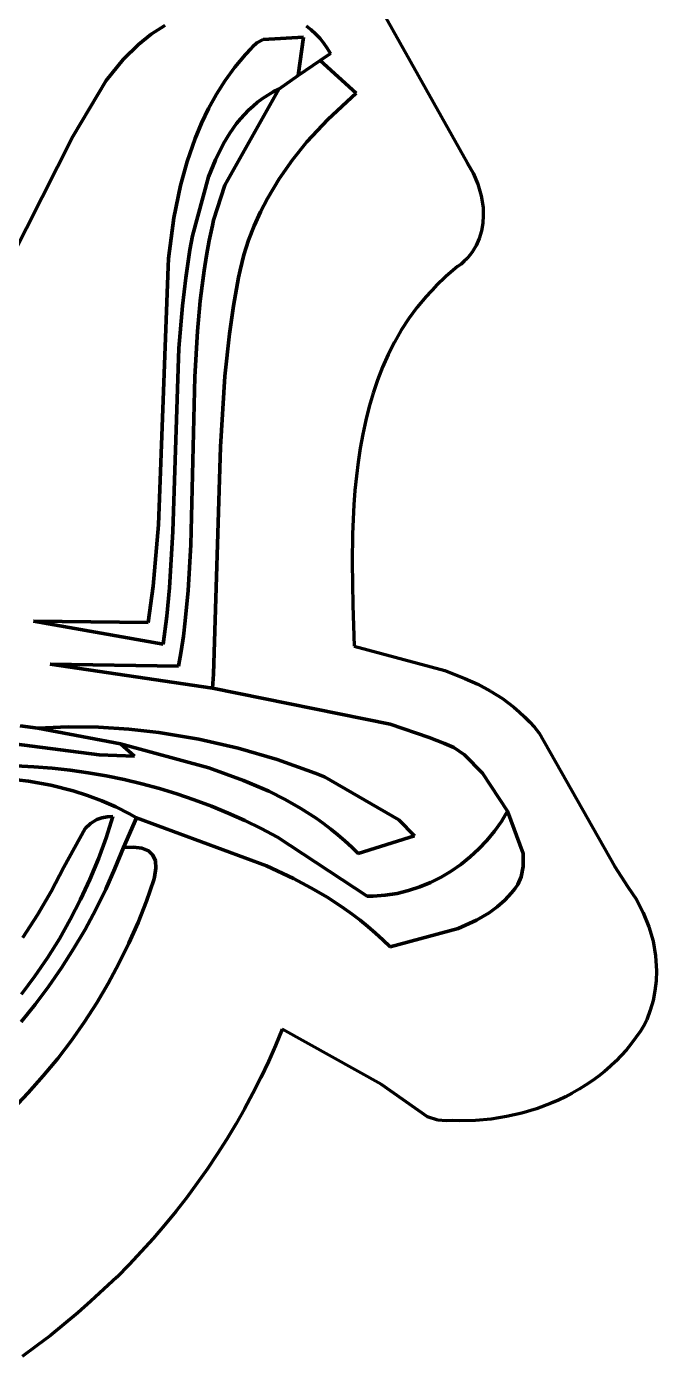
# Model space of a CAD drawing. Header units: millimetres. Extents: x 0.18 to 6.32, y 4.4 to 10.2.
# Drawn here: x 5.595 to 6.317, y 4.759 to 6.284 of the extents above; entities that cross this region are included whole.
import ezdxf

# ---------------------------------------------------------------- set-up
doc = ezdxf.new("R2010")
doc.units = ezdxf.units.MM
for name, color, linetype, lineweight in [('color#004f00ff', 7, 'CONTINUOUS', 100), ('color#86026eff', 7, 'CONTINUOUS', 100), ('color#b36001ff', 7, 'CONTINUOUS', 100), ('color#ba871eff', 7, 'CONTINUOUS', 100), ('color#fdfdfaff', 7, 'CONTINUOUS', 100)]:
    doc.layers.add(name, color=color, linetype=linetype, lineweight=lineweight)

msp = doc.modelspace()

# ---------------------------------------------------------------- linework, layer by layer
at = {"layer": 'color#004f00ff'}
for p, q in [((5.7534, 6.285), (5.7379, 6.2748)), ((5.9212, 6.2801), (5.9158, 6.2843)), ((6.0054, 6.2962), (6.1, 6.1273)), ((5.7379, 6.2748), (5.7234, 6.2632)), ((5.9262, 6.2754), (5.9212, 6.2801)), ((5.931, 6.2704), (5.9262, 6.2754)), ((5.9354, 6.2649), (5.931, 6.2704)), ((5.7234, 6.2632), (5.7058, 6.2459)), ((5.9317, 6.2448), (5.9434, 6.2528)), ((5.9396, 6.2591), (5.9354, 6.2649)), ((5.9434, 6.2528), (5.9396, 6.2591)), ((5.7058, 6.2459), (5.6861, 6.2218)), ((5.9728, 6.2072), (5.9317, 6.2448)), ((5.6861, 6.2218), (5.6481, 6.1578)), ((5.9403, 6.1773), (5.9728, 6.2072)), ((5.9163, 6.1514), (5.9403, 6.1773)), ((5.6481, 6.1578), (5.5592, 5.9828)), ((5.8998, 6.1308), (5.9163, 6.1514)), ((5.8846, 6.1092), (5.8998, 6.1308)), ((6.1, 6.1273), (6.107, 6.1155)), ((6.107, 6.1155), (6.1124, 6.1029)), ((5.8711, 6.0866), (5.8846, 6.1092)), ((6.1124, 6.1029), (6.1163, 6.0896)), ((5.8631, 6.0711), (5.8711, 6.0866)), ((6.1163, 6.0896), (6.1183, 6.0761)), ((5.8558, 6.0551), (5.8631, 6.0711)), ((6.1183, 6.0761), (6.1186, 6.067)), ((5.8495, 6.0386), (5.8558, 6.0551)), ((6.1181, 6.0581), (6.1165, 6.0493)), ((6.1186, 6.067), (6.1181, 6.0581)), ((5.8441, 6.0218), (5.8495, 6.0386)), ((6.114, 6.0408), (6.1105, 6.0327)), ((6.1165, 6.0493), (6.114, 6.0408)), ((6.1058, 6.0251), (6.1031, 6.0214)), ((6.1105, 6.0327), (6.1058, 6.0251)), ((5.8397, 6.0045), (5.8441, 6.0218)), ((6.0892, 6.0085), (6.0762, 5.9976)), ((6.0931, 6.0114), (6.0892, 6.0085)), ((6.0968, 6.0146), (6.0931, 6.0114)), ((6.1001, 6.0179), (6.0968, 6.0146)), ((6.1031, 6.0214), (6.1001, 6.0179)), ((5.8322, 5.9636), (5.8379, 5.9958)), ((5.8379, 5.9958), (5.8397, 6.0045)), ((6.0762, 5.9976), (6.0641, 5.9862)), ((6.0641, 5.9862), (6.053, 5.9742)), ((5.8276, 5.9314), (5.8322, 5.9636)), ((6.053, 5.9742), (6.0427, 5.9618)), ((6.0332, 5.9489), (6.0246, 5.9355)), ((6.0427, 5.9618), (6.0332, 5.9489)), ((5.8224, 5.883), (5.8276, 5.9314)), ((6.0246, 5.9355), (6.0167, 5.9218)), ((6.0167, 5.9218), (6.0096, 5.9077)), ((6.0096, 5.9077), (6.0031, 5.8932)), ((6.0031, 5.8932), (5.9974, 5.8784)), ((5.8174, 5.8018), (5.8224, 5.883)), ((5.9974, 5.8784), (5.9923, 5.8633)), ((5.9923, 5.8633), (5.9878, 5.8479)), ((5.9878, 5.8479), (5.9838, 5.8323)), ((5.9838, 5.8323), (5.9804, 5.8164)), ((5.9804, 5.8164), (5.9775, 5.8004)), ((5.8094, 5.5413), (5.8174, 5.8018)), ((5.9775, 5.8004), (5.9751, 5.7843)), ((5.9751, 5.7843), (5.9731, 5.768)), ((5.9731, 5.768), (5.9715, 5.7516)), ((5.9715, 5.7516), (5.9702, 5.7352)), ((5.9702, 5.7352), (5.9687, 5.7022)), ((5.9687, 5.7022), (5.9683, 5.6692)), ((5.9683, 5.6692), (5.9691, 5.6204)), ((5.9691, 5.6204), (5.9707, 5.5731)), ((5.9707, 5.5731), (6.0745, 5.5452)), ((5.8083, 5.5251), (5.8094, 5.5413)), ((6.0745, 5.5452), (6.0976, 5.5363)), ((6.0976, 5.5363), (6.1125, 5.5295)), ((6.0119, 5.4838), (5.8083, 5.5251)), ((6.1125, 5.5295), (6.1269, 5.5218)), ((6.1269, 5.5218), (6.1407, 5.5131)), ((6.1407, 5.5131), (6.1473, 5.5084)), ((6.1473, 5.5084), (6.1537, 5.5033)), ((6.1537, 5.5033), (6.1599, 5.498)), ((6.1599, 5.498), (6.1659, 5.4924)), ((6.1659, 5.4924), (6.1717, 5.4865)), ((6.0566, 5.4687), (6.0119, 5.4838)), ((6.1717, 5.4865), (6.1773, 5.4802)), ((6.1773, 5.4802), (6.1825, 5.4735)), ((6.0742, 5.4615), (6.0566, 5.4687)), ((6.0847, 5.4569), (6.0742, 5.4615)), ((6.1825, 5.4735), (6.2691, 5.3208)), ((6.0971, 5.4488), (6.0847, 5.4569)), ((6.1178, 5.4278), (6.0971, 5.4488)), ((6.1465, 5.384), (6.1178, 5.4278)), ((6.1643, 5.3355), (6.1465, 5.384)), ((5.7059, 5.3423), (5.7208, 5.3765)), ((5.7208, 5.3765), (5.8701, 5.3213)), ((5.7177, 5.3428), (5.7059, 5.3423)), ((5.7272, 5.3416), (5.7177, 5.3428)), ((5.7346, 5.3385), (5.7272, 5.3416)), ((5.7397, 5.3337), (5.7346, 5.3385)), ((5.7426, 5.327), (5.7397, 5.3337)), ((5.7433, 5.3186), (5.7426, 5.327)), ((6.1645, 5.3205), (6.1643, 5.3355)), ((5.741, 5.3055), (5.7417, 5.3083)), ((5.7417, 5.3083), (5.7433, 5.3186)), ((5.8701, 5.3213), (5.9008, 5.3069)), ((5.9008, 5.3069), (5.9208, 5.2963)), ((6.1581, 5.2998), (6.1619, 5.3086)), ((6.1619, 5.3086), (6.1645, 5.3205)), ((6.2691, 5.3208), (6.2845, 5.2972)), ((5.7324, 5.2808), (5.741, 5.3055)), ((5.9208, 5.2963), (5.9403, 5.2849)), ((6.151, 5.2904), (6.1546, 5.295)), ((6.1546, 5.295), (6.1581, 5.2998)), ((6.2845, 5.2972), (6.2941, 5.2829)), ((5.7229, 5.2565), (5.7324, 5.2808)), ((5.9403, 5.2849), (5.9592, 5.2725)), ((6.1346, 5.2743), (6.1432, 5.2819)), ((6.1432, 5.2819), (6.151, 5.2904)), ((6.2941, 5.2829), (6.3021, 5.2676)), ((5.9592, 5.2725), (5.9684, 5.2659)), ((5.9684, 5.2659), (5.9775, 5.259)), ((6.1108, 5.259), (6.1255, 5.2676)), ((6.1255, 5.2676), (6.1346, 5.2743)), ((6.3021, 5.2676), (6.3085, 5.2515)), ((5.7123, 5.2327), (5.7229, 5.2565)), ((5.9775, 5.259), (5.9863, 5.2518)), ((5.9863, 5.2518), (5.995, 5.2443)), ((6.0117, 5.2283), (6.0898, 5.2497)), ((6.0898, 5.2497), (6.1108, 5.259)), ((6.3085, 5.2515), (6.3132, 5.2349)), ((5.7009, 5.2094), (5.7123, 5.2327)), ((5.995, 5.2443), (6.0034, 5.2365)), ((6.0034, 5.2365), (6.0117, 5.2283)), ((6.3132, 5.2349), (6.3161, 5.218)), ((6.3161, 5.218), (6.3171, 5.2008)), ((5.6885, 5.1866), (5.7009, 5.2094)), ((6.3171, 5.2008), (6.3167, 5.1894)), ((5.6753, 5.1643), (5.6885, 5.1866)), ((6.3167, 5.1894), (6.3154, 5.178)), ((6.3154, 5.178), (6.3132, 5.1668)), ((5.6612, 5.1425), (5.6753, 5.1643)), ((6.3101, 5.1557), (6.306, 5.1449)), ((6.3132, 5.1668), (6.3101, 5.1557)), ((5.6463, 5.1212), (5.6612, 5.1425)), ((6.3036, 5.1396), (6.2988, 5.1319)), ((6.306, 5.1449), (6.3036, 5.1396)), ((5.8881, 5.1342), (5.8804, 5.1155)), ((6.0018, 5.0706), (5.8881, 5.1342)), ((6.2937, 5.1244), (6.2883, 5.1173)), ((6.2988, 5.1319), (6.2937, 5.1244)), ((5.6306, 5.1006), (5.6463, 5.1212)), ((5.8804, 5.1155), (5.8722, 5.097)), ((6.2827, 5.1104), (6.2767, 5.1038)), ((6.2883, 5.1173), (6.2827, 5.1104)), ((5.6141, 5.0805), (5.6306, 5.1006)), ((5.8722, 5.097), (5.8635, 5.0787)), ((6.2705, 5.0974), (6.2641, 5.0913)), ((6.2767, 5.1038), (6.2705, 5.0974)), ((5.5969, 5.061), (5.6141, 5.0805)), ((5.8635, 5.0787), (5.8544, 5.0606)), ((6.2504, 5.08), (6.2433, 5.0747)), ((6.2574, 5.0855), (6.2504, 5.08)), ((6.2641, 5.0913), (6.2574, 5.0855)), ((6.0545, 5.0336), (6.0018, 5.0706)), ((6.2284, 5.0651), (6.2207, 5.0607)), ((6.2359, 5.0698), (6.2284, 5.0651)), ((6.2433, 5.0747), (6.2359, 5.0698)), ((5.579, 5.0422), (5.5969, 5.061)), ((5.8544, 5.0606), (5.8448, 5.0428)), ((6.1965, 5.0491), (6.1798, 5.0428)), ((6.2047, 5.0527), (6.1965, 5.0491)), ((6.2128, 5.0565), (6.2047, 5.0527)), ((6.2207, 5.0607), (6.2128, 5.0565)), ((5.8448, 5.0428), (5.8348, 5.0252)), ((6.0665, 5.0299), (6.0545, 5.0336)), ((6.1452, 5.0338), (6.1275, 5.031)), ((6.1627, 5.0377), (6.1452, 5.0338)), ((6.1798, 5.0428), (6.1627, 5.0377)), ((5.8348, 5.0252), (5.8244, 5.0079)), ((6.0762, 5.0289), (6.0665, 5.0299)), ((6.083, 5.0293), (6.0762, 5.0289)), ((6.0919, 5.029), (6.083, 5.0293)), ((6.1097, 5.0294), (6.0919, 5.029)), ((6.1275, 5.031), (6.1097, 5.0294)), ((5.8244, 5.0079), (5.8135, 4.9908)), ((5.8135, 4.9908), (5.8022, 4.974)), ((5.8022, 4.974), (5.7906, 4.9574)), ((5.7906, 4.9574), (5.7785, 4.9411)), ((5.7785, 4.9411), (5.766, 4.9252)), ((5.766, 4.9252), (5.7532, 4.9095)), ((5.7532, 4.9095), (5.74, 4.8941)), ((5.74, 4.8941), (5.7265, 4.8791)), ((5.7126, 4.8643), (5.6983, 4.8499)), ((5.7265, 4.8791), (5.7126, 4.8643)), ((5.6983, 4.8499), (5.6837, 4.8358)), ((5.6837, 4.8358), (5.6688, 4.8221)), ((5.6688, 4.8221), (5.6536, 4.8087)), ((5.6536, 4.8087), (5.6381, 4.7957)), ((5.6381, 4.7957), (5.6223, 4.783)), ((5.6223, 4.783), (5.6062, 4.7708)), ((5.6062, 4.7708), (5.5898, 4.7589))]:
    msp.add_line(p, q, dxfattribs=at)
at = {"layer": 'color#86026eff'}
for p, q in [((5.9065, 6.2276), (5.9317, 6.2448)), ((5.9317, 6.2448), (5.9728, 6.2072)), ((5.8842, 6.2121), (5.9065, 6.2276)), ((5.8223, 6.1018), (5.8842, 6.2121)), ((5.9728, 6.2072), (5.9403, 6.1773)), ((5.9403, 6.1773), (5.9163, 6.1514)), ((5.9163, 6.1514), (5.8998, 6.1308)), ((5.8998, 6.1308), (5.8846, 6.1092)), ((5.8094, 6.0616), (5.8223, 6.1018)), ((5.8846, 6.1092), (5.8711, 6.0866)), ((5.8711, 6.0866), (5.8631, 6.0711)), ((5.8631, 6.0711), (5.8558, 6.0551)), ((5.8044, 6.0385), (5.8081, 6.0557)), ((5.8081, 6.0557), (5.8094, 6.0616)), ((5.8558, 6.0551), (5.8495, 6.0386)), ((5.8013, 6.0212), (5.8044, 6.0385)), ((5.8495, 6.0386), (5.8441, 6.0218)), ((5.7985, 6.004), (5.8013, 6.0212)), ((5.8441, 6.0218), (5.8397, 6.0045)), ((5.7961, 5.9866), (5.7985, 6.004)), ((5.8379, 5.9958), (5.8322, 5.9636)), ((5.8397, 6.0045), (5.8379, 5.9958)), ((5.794, 5.9693), (5.7961, 5.9866)), ((5.7908, 5.9345), (5.794, 5.9693)), ((5.8322, 5.9636), (5.8276, 5.9314)), ((5.7878, 5.8821), (5.7908, 5.9345)), ((5.8276, 5.9314), (5.8224, 5.883)), ((5.7833, 5.6894), (5.7878, 5.8821)), ((5.8224, 5.883), (5.8174, 5.8018)), ((5.8174, 5.8018), (5.8094, 5.5413)), ((5.7802, 5.637), (5.7833, 5.6894)), ((5.7768, 5.6022), (5.7802, 5.637)), ((5.7747, 5.5848), (5.7768, 5.6022)), ((5.7722, 5.5675), (5.7747, 5.5848)), ((5.7693, 5.5502), (5.7722, 5.5675)), ((5.8083, 5.5251), (5.622, 5.5525)), ((5.622, 5.5525), (5.7693, 5.5502)), ((5.8094, 5.5413), (5.8083, 5.5251)), ((5.5825, 5.4361), (5.6033, 5.435)), ((5.6033, 5.435), (5.6242, 5.4334)), ((5.6242, 5.4334), (5.645, 5.431)), ((5.645, 5.431), (5.6657, 5.4281)), ((5.5972, 5.4184), (5.5537, 5.4232)), ((5.6229, 5.4137), (5.5972, 5.4184)), ((5.6483, 5.4073), (5.6229, 5.4137)), ((5.6657, 5.4281), (5.6863, 5.4245)), ((5.6863, 5.4245), (5.7068, 5.4203)), ((5.7068, 5.4203), (5.7272, 5.4154)), ((5.7272, 5.4154), (5.7473, 5.4099)), ((5.6649, 5.402), (5.6483, 5.4073)), ((5.6812, 5.3959), (5.6649, 5.402)), ((5.7473, 5.4099), (5.7674, 5.4039)), ((5.7674, 5.4039), (5.7872, 5.3971)), ((5.6973, 5.3889), (5.6812, 5.3959)), ((5.713, 5.3809), (5.6973, 5.3889)), ((5.7872, 5.3971), (5.8068, 5.3898)), ((5.8068, 5.3898), (5.8261, 5.3818)), ((6.1393, 5.3723), (6.1465, 5.384)), ((6.1465, 5.384), (6.1643, 5.3355)), ((5.7208, 5.3765), (5.713, 5.3809)), ((5.8701, 5.3213), (5.7208, 5.3765)), ((5.8261, 5.3818), (5.8452, 5.3733)), ((5.8452, 5.3733), (5.864, 5.3641)), ((6.1314, 5.3612), (6.1393, 5.3723)), ((5.864, 5.3641), (5.8825, 5.3543)), ((5.8825, 5.3543), (5.9855, 5.2866)), ((6.1227, 5.3506), (6.1314, 5.3612)), ((5.6962, 5.3182), (5.7059, 5.3423)), ((5.7059, 5.3423), (5.7177, 5.3428)), ((5.7177, 5.3428), (5.7272, 5.3416)), ((5.7272, 5.3416), (5.7346, 5.3385)), ((5.7346, 5.3385), (5.7397, 5.3337)), ((6.1035, 5.3315), (6.1134, 5.3407)), ((6.1134, 5.3407), (6.1227, 5.3506)), ((5.7397, 5.3337), (5.7426, 5.327)), ((5.7426, 5.327), (5.7433, 5.3186)), ((6.0819, 5.3152), (6.0929, 5.3229)), ((6.0929, 5.3229), (6.1035, 5.3315)), ((6.1643, 5.3355), (6.1645, 5.3205)), ((5.6857, 5.2945), (5.6962, 5.3182)), ((5.7417, 5.3083), (5.741, 5.3055)), ((5.7433, 5.3186), (5.7417, 5.3083)), ((5.9008, 5.3069), (5.8701, 5.3213)), ((5.9208, 5.2963), (5.9008, 5.3069)), ((6.0582, 5.3022), (6.0703, 5.3083)), ((6.0703, 5.3083), (6.0819, 5.3152)), ((6.1619, 5.3086), (6.1581, 5.2998)), ((6.1645, 5.3205), (6.1619, 5.3086)), ((5.6743, 5.2713), (5.6857, 5.2945)), ((5.741, 5.3055), (5.7324, 5.2808)), ((5.9403, 5.2849), (5.9208, 5.2963)), ((6.0197, 5.2897), (6.0329, 5.2929)), ((6.0329, 5.2929), (6.0458, 5.2971)), ((6.0458, 5.2971), (6.0582, 5.3022)), ((6.1546, 5.295), (6.151, 5.2904)), ((6.1581, 5.2998), (6.1546, 5.295)), ((5.7324, 5.2808), (5.7229, 5.2565)), ((5.9592, 5.2725), (5.9403, 5.2849)), ((5.9855, 5.2866), (5.9925, 5.2867)), ((5.9925, 5.2867), (6.0062, 5.2877)), ((6.0062, 5.2877), (6.0197, 5.2897)), ((6.1432, 5.2819), (6.1346, 5.2743)), ((6.151, 5.2904), (6.1432, 5.2819)), ((5.662, 5.2485), (5.6743, 5.2713)), ((5.9684, 5.2659), (5.9592, 5.2725)), ((5.9775, 5.259), (5.9684, 5.2659)), ((6.1255, 5.2676), (6.1108, 5.259)), ((6.1346, 5.2743), (6.1255, 5.2676)), ((5.6489, 5.2262), (5.662, 5.2485)), ((5.7229, 5.2565), (5.7123, 5.2327)), ((5.9863, 5.2518), (5.9775, 5.259)), ((5.995, 5.2443), (5.9863, 5.2518)), ((6.0898, 5.2497), (6.0117, 5.2283)), ((6.1108, 5.259), (6.0898, 5.2497)), ((5.7123, 5.2327), (5.7009, 5.2094)), ((6.0034, 5.2365), (5.995, 5.2443)), ((6.0117, 5.2283), (6.0034, 5.2365)), ((5.635, 5.2044), (5.6489, 5.2262)), ((5.6203, 5.1832), (5.635, 5.2044)), ((5.7009, 5.2094), (5.6885, 5.1866)), ((5.6885, 5.1866), (5.6753, 5.1643)), ((5.6049, 5.1625), (5.6203, 5.1832)), ((5.5888, 5.1424), (5.6049, 5.1625)), ((5.6753, 5.1643), (5.6612, 5.1425)), ((5.6612, 5.1425), (5.6463, 5.1212)), ((5.6463, 5.1212), (5.6306, 5.1006)), ((5.6306, 5.1006), (5.6141, 5.0805)), ((5.6141, 5.0805), (5.5969, 5.061)), ((5.5969, 5.061), (5.579, 5.0422))]:
    msp.add_line(p, q, dxfattribs=at)
at = {"layer": 'color#b36001ff'}
for p, q in [((5.8589, 6.2649), (5.8664, 6.2689)), ((5.8664, 6.2689), (5.9124, 6.2714)), ((5.9124, 6.2714), (5.9065, 6.2276)), ((5.8459, 6.2515), (5.8524, 6.2584)), ((5.8524, 6.2584), (5.8539, 6.2603)), ((5.8539, 6.2603), (5.8589, 6.2649)), ((5.8227, 6.2218), (5.8338, 6.237)), ((5.8338, 6.237), (5.8397, 6.2443)), ((5.8397, 6.2443), (5.8459, 6.2515)), ((5.8127, 6.206), (5.8227, 6.2218)), ((5.9065, 6.2276), (5.8842, 6.2121)), ((5.8036, 6.1897), (5.8127, 6.206)), ((5.8777, 6.2088), (5.8715, 6.2051)), ((5.8842, 6.2121), (5.8777, 6.2088)), ((5.8546, 6.1926), (5.8495, 6.1879)), ((5.8599, 6.197), (5.8546, 6.1926)), ((5.8656, 6.2012), (5.8599, 6.197)), ((5.8715, 6.2051), (5.8656, 6.2012)), ((5.7955, 6.1728), (5.8036, 6.1897)), ((5.8401, 6.1779), (5.8358, 6.1726)), ((5.8447, 6.183), (5.8401, 6.1779)), ((5.8495, 6.1879), (5.8447, 6.183)), ((5.7883, 6.1555), (5.7955, 6.1728)), ((5.8278, 6.1614), (5.8207, 6.1496)), ((5.8358, 6.1726), (5.8278, 6.1614)), ((5.779, 6.1288), (5.7883, 6.1555)), ((5.8207, 6.1496), (5.8114, 6.1308)), ((5.8114, 6.1308), (5.8036, 6.1112)), ((5.7714, 6.1015), (5.779, 6.1288)), ((5.7638, 6.0645), (5.7714, 6.1015)), ((5.8036, 6.1112), (5.7852, 6.0436)), ((5.7578, 6.0179), (5.7638, 6.0645)), ((5.7852, 6.0436), (5.7823, 6.0276)), ((5.7823, 6.0276), (5.7774, 5.9956)), ((5.7463, 5.7125), (5.7571, 6.0087)), ((5.7571, 6.0087), (5.7578, 6.0179)), ((5.7774, 5.9956), (5.7736, 5.9634)), ((5.7736, 5.9634), (5.7697, 5.9151)), ((5.7697, 5.9151), (5.7628, 5.7046)), ((5.74, 5.6422), (5.7463, 5.7125)), ((5.7628, 5.7046), (5.7588, 5.64)), ((5.7342, 5.6002), (5.74, 5.6422)), ((5.7588, 5.64), (5.7557, 5.6078)), ((5.7515, 5.5756), (5.6028, 5.6019)), ((5.6028, 5.6019), (5.7342, 5.6002)), ((5.7557, 5.6078), (5.7515, 5.5756)), ((5.5875, 5.4819), (5.608, 5.4793)), ((5.608, 5.4793), (5.7027, 5.4614)), ((5.6783, 5.4485), (5.4939, 5.4727)), ((5.7027, 5.4614), (5.7188, 5.4472)), ((5.7188, 5.4472), (5.6783, 5.4485)), ((5.6623, 5.3641), (5.6684, 5.37)), ((5.6684, 5.37), (5.6756, 5.3744)), ((5.6756, 5.3744), (5.6811, 5.3765)), ((5.6811, 5.3765), (5.6872, 5.3777)), ((5.694, 5.378), (5.6862, 5.3535)), ((5.6872, 5.3777), (5.694, 5.378)), ((5.6377, 5.3198), (5.6623, 5.3641)), ((5.6862, 5.3535), (5.6774, 5.3294)), ((5.6774, 5.3294), (5.6676, 5.3057)), ((5.6233, 5.2921), (5.6377, 5.3198)), ((5.6076, 5.2651), (5.6233, 5.2921)), ((5.6676, 5.3057), (5.6568, 5.2826)), ((5.6568, 5.2826), (5.6451, 5.2599)), ((5.5907, 5.239), (5.6076, 5.2651)), ((5.6451, 5.2599), (5.6325, 5.2377)), ((5.6325, 5.2377), (5.6189, 5.216)), ((5.6189, 5.216), (5.6045, 5.1948)), ((5.6045, 5.1948), (5.5893, 5.1743))]:
    msp.add_line(p, q, dxfattribs=at)
at = {"layer": 'color#ba871eff'}
for p, q in [((5.7379, 6.2748), (5.7534, 6.285)), ((5.9158, 6.2843), (5.9212, 6.2801)), ((5.7234, 6.2632), (5.7379, 6.2748)), ((5.8664, 6.2689), (5.8589, 6.2649)), ((5.9124, 6.2714), (5.8664, 6.2689)), ((5.9065, 6.2276), (5.9124, 6.2714)), ((5.9212, 6.2801), (5.9262, 6.2754)), ((5.9262, 6.2754), (5.931, 6.2704)), ((5.931, 6.2704), (5.9354, 6.2649)), ((5.7058, 6.2459), (5.7234, 6.2632)), ((5.8524, 6.2584), (5.8459, 6.2515)), ((5.8539, 6.2603), (5.8524, 6.2584)), ((5.8589, 6.2649), (5.8539, 6.2603)), ((5.9434, 6.2528), (5.9317, 6.2448)), ((5.9354, 6.2649), (5.9396, 6.2591)), ((5.9396, 6.2591), (5.9434, 6.2528)), ((5.6861, 6.2218), (5.7058, 6.2459)), ((5.8338, 6.237), (5.8227, 6.2218)), ((5.8397, 6.2443), (5.8338, 6.237)), ((5.8459, 6.2515), (5.8397, 6.2443)), ((5.9317, 6.2448), (5.9065, 6.2276)), ((5.6481, 6.1578), (5.6861, 6.2218)), ((5.8227, 6.2218), (5.8127, 6.206)), ((5.8127, 6.206), (5.8036, 6.1897)), ((5.8842, 6.2121), (5.8223, 6.1018)), ((5.8715, 6.2051), (5.8777, 6.2088)), ((5.8777, 6.2088), (5.8842, 6.2121)), ((5.8495, 6.1879), (5.8546, 6.1926)), ((5.8546, 6.1926), (5.8599, 6.197)), ((5.8599, 6.197), (5.8656, 6.2012)), ((5.8656, 6.2012), (5.8715, 6.2051)), ((5.8036, 6.1897), (5.7955, 6.1728)), ((5.8358, 6.1726), (5.8401, 6.1779)), ((5.8401, 6.1779), (5.8447, 6.183)), ((5.8447, 6.183), (5.8495, 6.1879)), ((5.7955, 6.1728), (5.7883, 6.1555)), ((5.8207, 6.1496), (5.8278, 6.1614)), ((5.8278, 6.1614), (5.8358, 6.1726)), ((5.5592, 5.9828), (5.6481, 6.1578)), ((5.7883, 6.1555), (5.779, 6.1288)), ((5.8114, 6.1308), (5.8207, 6.1496)), ((5.8036, 6.1112), (5.8114, 6.1308)), ((5.779, 6.1288), (5.7714, 6.1015)), ((5.7714, 6.1015), (5.7638, 6.0645)), ((5.7852, 6.0436), (5.8036, 6.1112)), ((5.8223, 6.1018), (5.8094, 6.0616)), ((5.7638, 6.0645), (5.7578, 6.0179)), ((5.8081, 6.0557), (5.8044, 6.0385)), ((5.8094, 6.0616), (5.8081, 6.0557)), ((5.7823, 6.0276), (5.7852, 6.0436)), ((5.8044, 6.0385), (5.8013, 6.0212)), ((5.7774, 5.9956), (5.7823, 6.0276)), ((5.7571, 6.0087), (5.7463, 5.7125)), ((5.7578, 6.0179), (5.7571, 6.0087)), ((5.8013, 6.0212), (5.7985, 6.004)), ((5.7736, 5.9634), (5.7774, 5.9956)), ((5.7985, 6.004), (5.7961, 5.9866)), ((5.7961, 5.9866), (5.794, 5.9693)), ((5.7697, 5.9151), (5.7736, 5.9634)), ((5.794, 5.9693), (5.7908, 5.9345)), ((5.7908, 5.9345), (5.7878, 5.8821)), ((5.7628, 5.7046), (5.7697, 5.9151)), ((5.7878, 5.8821), (5.7833, 5.6894)), ((5.7463, 5.7125), (5.74, 5.6422)), ((5.7588, 5.64), (5.7628, 5.7046)), ((5.7833, 5.6894), (5.7802, 5.637)), ((5.74, 5.6422), (5.7342, 5.6002)), ((5.7557, 5.6078), (5.7588, 5.64)), ((5.7802, 5.637), (5.7768, 5.6022)), ((5.7342, 5.6002), (5.6028, 5.6019)), ((5.6028, 5.6019), (5.7515, 5.5756)), ((5.7515, 5.5756), (5.7557, 5.6078)), ((5.7768, 5.6022), (5.7747, 5.5848)), ((5.7747, 5.5848), (5.7722, 5.5675)), ((5.7722, 5.5675), (5.7693, 5.5502)), ((5.7693, 5.5502), (5.622, 5.5525)), ((5.622, 5.5525), (5.8083, 5.5251)), ((5.8083, 5.5251), (6.0119, 5.4838)), ((5.608, 5.4793), (5.5875, 5.4819)), ((5.6427, 5.4807), (5.608, 5.4793)), ((5.6775, 5.4802), (5.6427, 5.4807)), ((5.7121, 5.478), (5.6775, 5.4802)), ((5.7467, 5.4742), (5.7121, 5.478)), ((5.7924, 5.4665), (5.7467, 5.4742)), ((6.0119, 5.4838), (6.0566, 5.4687)), ((5.4939, 5.4727), (5.6783, 5.4485)), ((5.7188, 5.4472), (5.7027, 5.4614)), ((5.7027, 5.4614), (5.804, 5.4337)), ((5.8376, 5.4561), (5.7924, 5.4665)), ((6.0566, 5.4687), (6.0742, 5.4615)), ((6.0742, 5.4615), (6.0847, 5.4569)), ((5.6783, 5.4485), (5.7188, 5.4472)), ((5.8821, 5.4431), (5.8376, 5.4561)), ((6.0847, 5.4569), (6.0971, 5.4488)), ((6.0971, 5.4488), (6.1178, 5.4278)), ((5.6033, 5.435), (5.5825, 5.4361)), ((5.6242, 5.4334), (5.6033, 5.435)), ((5.645, 5.431), (5.6242, 5.4334)), ((5.6657, 5.4281), (5.645, 5.431)), ((5.804, 5.4337), (5.8437, 5.4194)), ((5.9258, 5.4277), (5.8821, 5.4431)), ((5.5537, 5.4232), (5.5972, 5.4184)), ((5.5972, 5.4184), (5.6229, 5.4137)), ((5.6229, 5.4137), (5.6483, 5.4073)), ((5.6863, 5.4245), (5.6657, 5.4281)), ((5.7068, 5.4203), (5.6863, 5.4245)), ((5.7272, 5.4154), (5.7068, 5.4203)), ((5.7473, 5.4099), (5.7272, 5.4154)), ((5.8437, 5.4194), (5.8726, 5.4068)), ((5.9365, 5.4235), (5.9258, 5.4277)), ((6.0218, 5.3743), (5.9365, 5.4235)), ((6.1178, 5.4278), (6.1465, 5.384)), ((5.6483, 5.4073), (5.6649, 5.402)), ((5.6649, 5.402), (5.6812, 5.3959)), ((5.7674, 5.4039), (5.7473, 5.4099)), ((5.7872, 5.3971), (5.7674, 5.4039)), ((5.8726, 5.4068), (5.8913, 5.3975)), ((5.6812, 5.3959), (5.6973, 5.3889)), ((5.6973, 5.3889), (5.713, 5.3809)), ((5.8068, 5.3898), (5.7872, 5.3971)), ((5.8261, 5.3818), (5.8068, 5.3898)), ((5.8913, 5.3975), (5.9094, 5.3872)), ((5.9094, 5.3872), (5.927, 5.3759)), ((6.1465, 5.384), (6.1393, 5.3723)), ((5.6684, 5.37), (5.6623, 5.3641)), ((5.6756, 5.3744), (5.6684, 5.37)), ((5.6811, 5.3765), (5.6756, 5.3744)), ((5.6872, 5.3777), (5.6811, 5.3765)), ((5.6862, 5.3535), (5.694, 5.378)), ((5.694, 5.378), (5.6872, 5.3777)), ((5.7208, 5.3765), (5.7059, 5.3423)), ((5.713, 5.3809), (5.7208, 5.3765)), ((5.8452, 5.3733), (5.8261, 5.3818)), ((5.864, 5.3641), (5.8452, 5.3733)), ((5.927, 5.3759), (5.9355, 5.3699)), ((5.9355, 5.3699), (5.9439, 5.3635)), ((6.0396, 5.3556), (6.0218, 5.3743)), ((6.1393, 5.3723), (6.1314, 5.3612)), ((5.6623, 5.3641), (5.6377, 5.3198)), ((5.6774, 5.3294), (5.6862, 5.3535)), ((5.8825, 5.3543), (5.864, 5.3641)), ((5.9855, 5.2866), (5.8825, 5.3543)), ((5.9439, 5.3635), (5.952, 5.357)), ((5.952, 5.357), (5.96, 5.3501)), ((5.9753, 5.3354), (6.0396, 5.3556)), ((6.1314, 5.3612), (6.1227, 5.3506)), ((5.7059, 5.3423), (5.6962, 5.3182)), ((5.96, 5.3501), (5.9677, 5.3429)), ((5.9677, 5.3429), (5.9753, 5.3354)), ((6.1134, 5.3407), (6.1035, 5.3315)), ((6.1227, 5.3506), (6.1134, 5.3407)), ((5.6676, 5.3057), (5.6774, 5.3294)), ((6.0929, 5.3229), (6.0819, 5.3152)), ((6.1035, 5.3315), (6.0929, 5.3229)), ((5.6377, 5.3198), (5.6233, 5.2921)), ((5.6962, 5.3182), (5.6857, 5.2945)), ((6.0703, 5.3083), (6.0582, 5.3022)), ((6.0819, 5.3152), (6.0703, 5.3083)), ((5.6233, 5.2921), (5.6076, 5.2651)), ((5.6568, 5.2826), (5.6676, 5.3057)), ((5.6857, 5.2945), (5.6743, 5.2713)), ((6.0329, 5.2929), (6.0197, 5.2897)), ((6.0458, 5.2971), (6.0329, 5.2929)), ((6.0582, 5.3022), (6.0458, 5.2971)), ((5.6451, 5.2599), (5.6568, 5.2826)), ((5.9925, 5.2867), (5.9855, 5.2866)), ((6.0062, 5.2877), (5.9925, 5.2867)), ((6.0197, 5.2897), (6.0062, 5.2877)), ((5.6076, 5.2651), (5.5907, 5.239)), ((5.6743, 5.2713), (5.662, 5.2485)), ((5.6325, 5.2377), (5.6451, 5.2599)), ((5.662, 5.2485), (5.6489, 5.2262)), ((5.6189, 5.216), (5.6325, 5.2377)), ((5.6045, 5.1948), (5.6189, 5.216)), ((5.6489, 5.2262), (5.635, 5.2044)), ((5.635, 5.2044), (5.6203, 5.1832)), ((5.5893, 5.1743), (5.6045, 5.1948)), ((5.6203, 5.1832), (5.6049, 5.1625)), ((5.6049, 5.1625), (5.5888, 5.1424))]:
    msp.add_line(p, q, dxfattribs=at)
at = {"layer": 'color#fdfdfaff'}
for p, q in [((5.608, 5.4793), (5.6427, 5.4807)), ((5.7027, 5.4614), (5.608, 5.4793)), ((5.6427, 5.4807), (5.6775, 5.4802)), ((5.6775, 5.4802), (5.7121, 5.478)), ((5.7121, 5.478), (5.7467, 5.4742)), ((5.7467, 5.4742), (5.7924, 5.4665)), ((5.804, 5.4337), (5.7027, 5.4614)), ((5.7924, 5.4665), (5.8376, 5.4561)), ((5.8376, 5.4561), (5.8821, 5.4431)), ((5.8437, 5.4194), (5.804, 5.4337)), ((5.8821, 5.4431), (5.9258, 5.4277)), ((5.8726, 5.4068), (5.8437, 5.4194)), ((5.9258, 5.4277), (5.9365, 5.4235)), ((5.9365, 5.4235), (6.0218, 5.3743)), ((5.8913, 5.3975), (5.8726, 5.4068)), ((5.9094, 5.3872), (5.8913, 5.3975)), ((5.927, 5.3759), (5.9094, 5.3872)), ((5.9355, 5.3699), (5.927, 5.3759)), ((5.9439, 5.3635), (5.9355, 5.3699)), ((6.0218, 5.3743), (6.0396, 5.3556)), ((5.952, 5.357), (5.9439, 5.3635)), ((5.96, 5.3501), (5.952, 5.357)), ((6.0396, 5.3556), (5.9753, 5.3354)), ((5.9677, 5.3429), (5.96, 5.3501)), ((5.9753, 5.3354), (5.9677, 5.3429))]:
    msp.add_line(p, q, dxfattribs=at)

doc.saveas('drawing.dxf')
